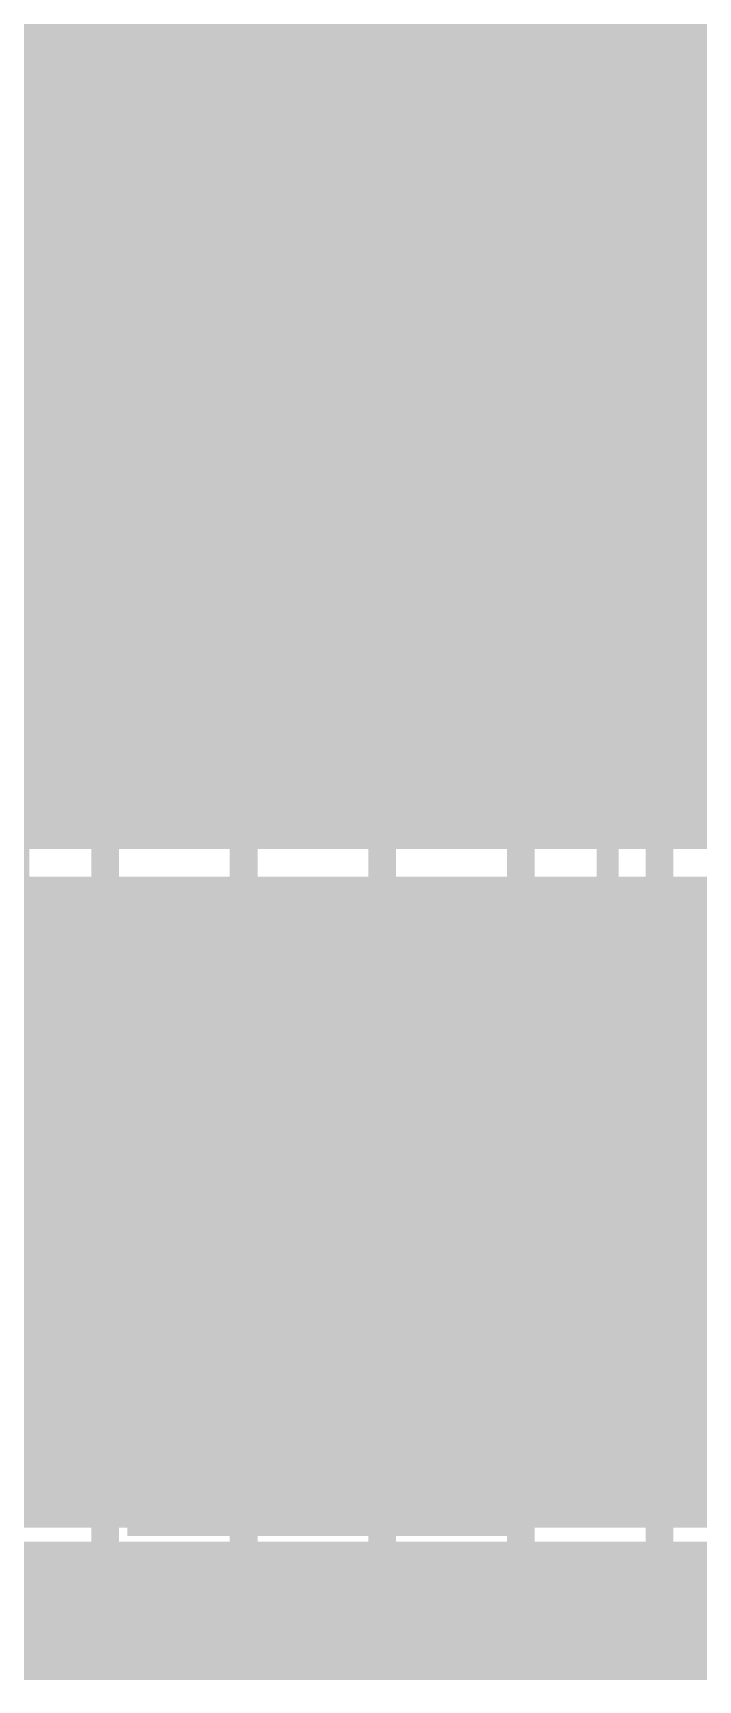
# Model space of a CAD drawing. Extents: x -1 to 101, y -64 to 41.
# Drawn here: x 74.27 to 80.36, y -0.64 to 14.47 of the extents above; entities that cross this region are included whole.
import ezdxf

# ---------------------------------------------------------------- set-up
doc = ezdxf.new("R2010")
doc.units = 0
doc.header["$MEASUREMENT"] = 0
doc.layers.get('0').update_dxf_attribs({"linetype": 'CONTINUOUS'})
for name, color, linetype in [('22-313-0_AST', 7, 'CONTINUOUS'), ('22-313-0_BOT', 7, 'CONTINUOUS'), ('22-313-0_DRD', 2, 'CONTINUOUS'), ('22-313-0_SMB', 4, 'CONTINUOUS'), ('22-313-0_SMT', 3, 'CONTINUOUS'), ('22-313-0_SST', 10, 'CONTINUOUS'), ('22-313-0_TOP', 14, 'CONTINUOUS'), ('THRUHOLE_TAP', 11, 'CONTINUOUS')]:
    doc.layers.add(name, color=color, linetype=linetype)

# ---------------------------------------------------------------- blocks, each defined once
blk = doc.blocks.new('ROUND_20')
at = {"const_width": 1.524}
blk.add_lwpolyline([(-0.762, 0, 1), (0.762, 0, 1)], format="xyb", close=True, dxfattribs=at)
blk = doc.blocks.new('SQUARE_21')
blk.add_solid([(1.524, 1.524), (1.524, -1.524), (-1.524, 1.524), (-1.524, -1.524)])
blk = doc.blocks.new('ROUND_43')
at = {"const_width": 0.35052}
blk.add_lwpolyline([(-0.17526, 0, 1), (0.17526, 0, 1)], format="xyb", close=True, dxfattribs=at)
blk = doc.blocks.new('ROUND_60')
at = {"const_width": 0.10033}
blk.add_lwpolyline([(-0.050164, 0, 1), (0.050164, 0, 1)], format="xyb", close=True, dxfattribs=at)
blk = doc.blocks.new('ROUND_12')
at = {"const_width": 0.69977}
blk.add_lwpolyline([(-0.349884, 0, 1), (0.349884, 0, 1)], format="xyb", close=True, dxfattribs=at)

msp = doc.modelspace()

# ---------------------------------------------------------------- linework, layer by layer
at = {"layer": '22-313-0_AST'}
for points, const_width in [([(0, 39.99992), (0, 0), (99.949, 0), (99.949, 39.99992), (0, 39.99992)], 1.27), ([(76.72832, 12.46632), (76.72832, 13.73632), (76.5175, 13.5255)], 0.254), ([(76.94168, 12.46632), (76.5175, 12.46632)], 0.254), ([(74.13498, 2.1844), (79.53502, 2.1844), (79.53502, 11.7856), (74.13498, 11.7856), (74.13498, 2.1844)], 0.20066), ([(74.93508, 7.88416), (78.73492, 7.88416), (78.73492, 11.58494), (74.93508, 11.58494), (74.93508, 7.88416)], 0.20066), ([(74.93508, 2.38506), (78.73492, 2.38506), (78.73492, 5.18414), (77.83576, 6.08584), (75.73518, 6.08584), (74.93508, 5.28574), (74.93508, 2.38506)], 0.20066), ([(75.13574, 2.1844), (75.13574, 0.78486)], 0.20066), ([(78.53426, 2.1844), (75.13574, 2.1844)], 0.20066), ([(75.30338, 2.1844), (75.30338, 0.78486)], 0.20066), ([(75.48372, 2.1844), (75.48372, 0.78486)], 0.20066), ([(75.66152, 2.1844), (75.66152, 0.78486)], 0.20066), ([(75.84186, 2.1844), (75.84186, 0.78486)], 0.20066), ([(76.0222, 2.1844), (76.0222, 0.78486)], 0.20066), ([(76.20254, 2.1844), (76.20254, 0.78486)], 0.20066), ([(76.38288, 2.1844), (76.38288, 0.78486)], 0.20066), ([(76.56068, 2.1844), (76.56068, 0.78486)], 0.20066), ([(76.74102, 2.1844), (76.74102, 0.78486)], 0.20066), ([(76.92136, 2.1844), (76.92136, 0.78486)], 0.20066), ([(77.1017, 2.1844), (77.1017, 0.78486)], 0.20066), ([(77.28204, 2.1844), (77.28204, 0.78486)], 0.20066), ([(77.45984, 2.1844), (77.45984, 0.78486)], 0.20066), ([(77.64018, 2.1844), (77.64018, 0.78486)], 0.20066), ([(77.82052, 2.1844), (77.82052, 0.78486)], 0.20066), ([(78.00086, 2.1844), (78.00086, 0.78486)], 0.20066), ([(78.1812, 2.1844), (78.1812, 0.78486)], 0.20066), ([(78.359, 2.1844), (78.359, 0.78486)], 0.20066), ([(78.53426, 2.1844), (78.53426, 0.78486)], 0.20066), ([(78.53426, 2.032), (75.13574, 2.032)], 0.20066), ([(78.53426, 1.85166), (75.13574, 1.85166)], 0.20066), ([(78.53426, 1.67132), (75.13574, 1.67132)], 0.20066), ([(78.53426, 1.49352), (75.13574, 1.49352)], 0.20066), ([(78.53426, 1.31318), (75.13574, 1.31318)], 0.20066), ([(78.53426, 1.13284), (75.13574, 1.13284)], 0.20066), ([(78.53426, 0.9525), (75.13574, 0.9525)], 0.20066), ([(78.53426, 0.78486), (75.13574, 0.78486)], 0.20066)]:
    msp.add_lwpolyline(points, dxfattribs=dict(at, const_width=const_width))
at = {"layer": '22-313-0_BOT', "const_width": 0.254}
for points in [[(96.139, 24.511), (91.186, 24.511), (91.186, 15.748), (86.233, 10.795), (86.233, 8.255), (84.582, 6.604), (73.279, 6.604), (73.279, 0.889)], [(90.424, 24.511), (83.947, 24.511), (83.947, 18.161), (79.756, 13.97), (73.279, 13.97), (73.279, 7.366)], [(80.3656, 14.5796), (80.3656, 7.366)], [(89.0016, 14.4526), (80.2386, 14.4526)], [(88.773, 14.224), (80.01, 14.224)], [(80.137, 14.351), (80.137, 7.366)], [(79.9084, 14.1224), (79.9084, 7.366)], [(74.1934, 13.97), (74.1934, 7.366)], [(74.422, 13.97), (74.422, 7.366)], [(74.6506, 13.97), (74.6506, 7.366)], [(74.8792, 13.97), (74.8792, 7.366)], [(75.1078, 13.97), (75.1078, 7.366)], [(75.3364, 13.97), (75.3364, 7.366)], [(75.565, 13.97), (75.565, 7.366)], [(75.7936, 13.97), (75.7936, 7.366)], [(76.0222, 13.97), (76.0222, 7.366)], [(76.2508, 13.97), (76.2508, 7.366)], [(76.4794, 13.97), (76.4794, 7.366)], [(76.708, 13.97), (76.708, 7.366)], [(76.9366, 13.97), (76.9366, 7.366)], [(77.1652, 13.97), (77.1652, 7.366)], [(77.3938, 13.97), (77.3938, 7.366)], [(77.6224, 13.97), (77.6224, 7.366)], [(77.851, 13.97), (77.851, 7.366)], [(78.0796, 13.97), (78.0796, 7.366)], [(78.3082, 13.97), (78.3082, 7.366)], [(78.5368, 13.97), (78.5368, 7.366)], [(78.7654, 13.97), (78.7654, 7.366)], [(78.994, 13.97), (78.994, 7.366)], [(79.2226, 13.97), (79.2226, 7.366)], [(79.4512, 13.97), (79.4512, 7.366)], [(79.6798, 13.97), (79.6798, 7.366)], [(88.5444, 13.9954), (79.7814, 13.9954)], [(88.3158, 13.7668), (73.279, 13.7668)], [(88.0872, 13.5382), (73.279, 13.5382)], [(87.8586, 13.3096), (73.279, 13.3096)], [(87.63, 13.081), (73.279, 13.081)], [(87.4014, 12.8524), (73.279, 12.8524)], [(87.1728, 12.6238), (73.279, 12.6238)], [(86.9442, 12.3952), (73.279, 12.3952)], [(86.7156, 12.1666), (73.279, 12.1666)], [(86.487, 11.938), (73.279, 11.938)], [(86.2584, 11.7094), (73.279, 11.7094)], [(86.0298, 11.4808), (73.279, 11.4808)], [(85.8012, 11.2522), (73.279, 11.2522)], [(85.5726, 11.0236), (73.279, 11.0236)], [(85.471, 10.795), (73.279, 10.795)], [(85.471, 10.5664), (73.279, 10.5664)], [(85.471, 10.3378), (73.279, 10.3378)], [(85.471, 10.1092), (73.279, 10.1092)], [(85.471, 9.8806), (73.279, 9.8806)], [(85.471, 9.652), (73.279, 9.652)], [(85.471, 9.4234), (73.279, 9.4234)], [(85.471, 9.1948), (73.279, 9.1948)], [(85.471, 8.9662), (73.279, 8.9662)], [(85.471, 8.7376), (73.279, 8.7376)], [(85.471, 8.509), (73.279, 8.509)], [(85.2424, 8.2804), (73.279, 8.2804)], [(85.0138, 8.0518), (73.279, 8.0518)], [(84.7852, 7.8232), (73.279, 7.8232)], [(84.5566, 7.5946), (73.279, 7.5946)], [(84.328, 7.366), (73.406, 7.366)], [(74.1934, 6.604), (74.1934, 0.889)], [(74.422, 6.604), (74.422, 0.889)], [(74.6506, 6.604), (74.6506, 0.889)], [(74.8792, 6.604), (74.8792, 0.889)], [(75.1078, 6.604), (75.1078, 0.889)], [(75.3364, 6.604), (75.3364, 0.889)], [(75.565, 6.604), (75.565, 0.889)], [(75.7936, 6.604), (75.7936, 0.889)], [(76.0222, 6.604), (76.0222, 0.889)], [(76.2508, 6.604), (76.2508, 0.889)], [(76.4794, 6.604), (76.4794, 0.889)], [(76.708, 6.604), (76.708, 0.889)], [(76.9366, 6.604), (76.9366, 0.889)], [(77.1652, 6.604), (77.1652, 0.889)], [(77.3938, 6.604), (77.3938, 0.889)], [(77.6224, 6.604), (77.6224, 0.889)], [(77.851, 6.604), (77.851, 0.889)], [(78.0796, 6.604), (78.0796, 0.889)], [(78.3082, 6.604), (78.3082, 0.889)], [(78.5368, 6.604), (78.5368, 0.889)], [(78.7654, 6.604), (78.7654, 0.889)], [(78.994, 6.604), (78.994, 0.889)], [(79.2226, 6.604), (79.2226, 0.889)], [(79.4512, 6.604), (79.4512, 0.889)], [(79.6798, 6.604), (79.6798, 0.889)], [(79.9084, 6.604), (79.9084, 0.889)], [(80.137, 6.604), (80.137, 0.889)], [(80.3656, 6.604), (80.3656, 0.889)], [(90.424, 6.3754), (73.279, 6.3754)], [(90.424, 6.1468), (73.279, 6.1468)], [(90.424, 5.9182), (73.279, 5.9182)], [(90.424, 5.6896), (73.279, 5.6896)], [(90.424, 5.461), (73.279, 5.461)], [(90.424, 5.2324), (73.279, 5.2324)], [(90.424, 5.0038), (73.279, 5.0038)], [(90.424, 4.7752), (73.279, 4.7752)], [(90.424, 4.5466), (73.279, 4.5466)], [(90.424, 4.318), (73.279, 4.318)], [(90.424, 4.0894), (73.279, 4.0894)], [(90.424, 3.8608), (73.279, 3.8608)], [(90.424, 3.6322), (73.279, 3.6322)], [(90.424, 3.4036), (73.279, 3.4036)], [(90.424, 3.175), (73.279, 3.175)], [(90.424, 2.9464), (73.279, 2.9464)], [(90.424, 2.7178), (73.279, 2.7178)], [(90.424, 2.4892), (73.279, 2.4892)], [(90.424, 2.2606), (73.279, 2.2606)], [(90.424, 2.032), (73.279, 2.032)], [(90.424, 1.8034), (73.279, 1.8034)], [(90.424, 1.5748), (73.279, 1.5748)], [(90.424, 1.3462), (73.279, 1.3462)], [(90.424, 1.1176), (73.279, 1.1176)], [(90.424, 0.889), (73.279, 0.889)]]:
    msp.add_lwpolyline(points, dxfattribs=at)
at = {"layer": '22-313-0_DRD'}
for points, const_width in [([(0, 39.99992), (0, 0), (99.949, 0), (99.949, 39.99992), (0, 39.99992)], 1.27), ([(76.2, 13.335), (73.66, 13.335)], 0.254), ([(74.93, 13.335), (74.93, 10.795)], 0.254), ([(74.93, 13.335), (74.93, 10.795)], 0.254), ([(77.47, 13.335), (74.93, 13.335)], 0.254), ([(76.2, 10.795), (76.2, 13.335)], 0.254), ([(76.2, 13.335), (76.2, 10.795)], 0.254), ([(76.2, 13.335), (76.2, 10.795)], 0.254), ([(78.74, 13.335), (76.2, 13.335)], 0.254), ([(77.47, 10.795), (77.47, 13.335)], 0.254), ([(77.47, 13.335), (77.47, 10.795)], 0.254), ([(77.47, 13.335), (77.47, 10.795)], 0.254), ([(80.01, 13.335), (77.47, 13.335)], 0.254), ([(78.74, 10.795), (78.74, 13.335)], 0.254), ([(78.74, 13.335), (78.74, 10.795)], 0.254), ([(78.74, 13.335), (78.74, 10.795)], 0.254), ([(81.28, 13.335), (78.74, 13.335)], 0.254), ([(80.01, 10.795), (80.01, 13.335)], 0.254), ([(80.01, 13.335), (80.01, 10.795)], 0.254), ([(80.01, 13.335), (80.01, 10.795)], 0.254), ([(82.55, 13.335), (80.01, 13.335)], 0.254), ([(74.93, 12.7), (72.39, 12.7)], 0.254), ([(74.93, 10.16), (74.93, 12.7)], 0.254), ([(76.2, 12.065), (73.66, 12.065)], 0.254), ([(77.47, 12.065), (74.93, 12.065)], 0.254), ([(78.74, 12.065), (76.2, 12.065)], 0.254), ([(80.01, 12.065), (77.47, 12.065)], 0.254), ([(78.74, 12.065), (78.74, 9.525)], 0.254), ([(81.28, 12.065), (78.74, 12.065)], 0.254), ([(81.28, 12.065), (78.74, 12.065)], 0.254), ([(80.01, 12.065), (80.01, 9.525)], 0.254), ([(82.55, 12.065), (80.01, 12.065)], 0.254), ([(74.93, 11.43), (72.39, 11.43)], 0.254), ([(74.93, 11.43), (72.39, 11.43)], 0.254), ([(74.93, 8.89), (74.93, 11.43)], 0.254), ([(73.66, 10.795), (76.2, 10.795)], 0.254), ([(74.93, 10.795), (77.47, 10.795)], 0.254), ([(76.2, 10.795), (78.74, 10.795)], 0.254), ([(77.47, 10.795), (80.01, 10.795)], 0.254), ([(81.28, 10.795), (78.74, 10.795)], 0.254), ([(78.74, 10.795), (78.74, 8.255)], 0.254), ([(81.28, 10.795), (78.74, 10.795)], 0.254), ([(78.74, 10.795), (81.28, 10.795)], 0.254), ([(80.01, 10.795), (80.01, 8.255)], 0.254), ([(80.01, 10.795), (82.55, 10.795)], 0.254), ([(72.39, 10.16), (74.93, 10.16)], 0.254), ([(74.93, 10.16), (72.39, 10.16)], 0.254), ([(74.93, 10.16), (72.39, 10.16)], 0.254), ([(74.93, 7.62), (74.93, 10.16)], 0.254), ([(76.2, 9.48182), (76.835, 10.11682)], 0.254), ([(76.835, 10.11682), (77.47, 9.48182)], 0.254), ([(76.2, 9.98982), (76.2, 9.48182)], 0.254), ([(76.835, 9.35482), (76.2, 9.98982)], 0.254), ([(77.47, 9.98982), (76.835, 9.35482)], 0.254), ([(77.47, 9.48182), (77.47, 9.98982)], 0.254), ([(78.74, 9.525), (81.28, 9.525)], 0.254), ([(81.28, 9.525), (78.74, 9.525)], 0.254), ([(72.39, 8.89), (74.93, 8.89)], 0.254), ([(74.93, 8.89), (72.39, 8.89)], 0.254), ([(74.93, 8.89), (72.39, 8.89)], 0.254), ([(76.2, 8.89), (73.66, 8.89)], 0.254), ([(74.93, 8.89), (74.93, 6.35)], 0.254), ([(77.47, 8.89), (74.93, 8.89)], 0.254), ([(74.93, 8.89), (74.93, 6.35)], 0.254), ([(74.93, 6.35), (74.93, 8.89)], 0.254), ([(76.2, 8.89), (76.2, 6.35)], 0.254), ([(78.74, 8.89), (76.2, 8.89)], 0.254), ([(76.2, 8.89), (76.2, 6.35)], 0.254), ([(76.2, 6.35), (76.2, 8.89)], 0.254), ([(77.47, 8.89), (77.47, 6.35)], 0.254), ([(80.01, 8.89), (77.47, 8.89)], 0.254), ([(77.47, 8.89), (77.47, 6.35)], 0.254), ([(77.47, 6.35), (77.47, 8.89)], 0.254), ([(78.74, 8.89), (78.74, 6.35)], 0.254), ([(81.28, 8.89), (78.74, 8.89)], 0.254), ([(78.74, 8.89), (78.74, 6.35)], 0.254), ([(78.74, 6.35), (78.74, 8.89)], 0.254), ([(80.01, 8.89), (80.01, 6.35)], 0.254), ([(82.55, 8.89), (80.01, 8.89)], 0.254), ([(80.01, 8.89), (80.01, 6.35)], 0.254), ([(80.01, 6.35), (80.01, 8.89)], 0.254), ([(78.74, 8.255), (81.28, 8.255)], 0.254), ([(74.93, 7.62), (72.39, 7.62)], 0.254), ([(74.93, 7.62), (72.39, 7.62)], 0.254), ([(72.39, 7.62), (74.93, 7.62)], 0.254), ([(76.2, 7.62), (73.66, 7.62)], 0.254), ([(76.2, 7.62), (73.66, 7.62)], 0.254), ([(74.93, 7.62), (74.93, 5.08)], 0.254), ([(77.47, 7.62), (74.93, 7.62)], 0.254), ([(74.93, 7.62), (74.93, 5.08)], 0.254), ([(74.93, 5.08), (74.93, 7.62)], 0.254), ([(77.47, 7.62), (74.93, 7.62)], 0.254), ([(76.2, 7.62), (76.2, 5.08)], 0.254), ([(78.74, 7.62), (76.2, 7.62)], 0.254), ([(76.2, 7.62), (76.2, 5.08)], 0.254), ([(76.2, 5.08), (76.2, 7.62)], 0.254), ([(78.74, 7.62), (76.2, 7.62)], 0.254), ([(77.47, 7.62), (77.47, 5.08)], 0.254), ([(80.01, 7.62), (77.47, 7.62)], 0.254), ([(77.47, 7.62), (77.47, 5.08)], 0.254), ([(77.47, 5.08), (77.47, 7.62)], 0.254), ([(80.01, 7.62), (77.47, 7.62)], 0.254), ([(78.74, 7.62), (78.74, 5.08)], 0.254), ([(81.28, 7.62), (78.74, 7.62)], 0.254), ([(78.74, 7.62), (78.74, 5.08)], 0.254), ([(78.74, 5.08), (78.74, 7.62)], 0.254), ([(81.28, 7.62), (78.74, 7.62)], 0.254), ([(80.01, 7.62), (80.01, 5.08)], 0.254), ([(82.55, 7.62), (80.01, 7.62)], 0.254), ([(80.01, 7.62), (80.01, 5.08)], 0.254), ([(80.01, 5.08), (80.01, 7.62)], 0.254), ([(82.55, 7.62), (80.01, 7.62)], 0.254), ([(74.93, 6.35), (72.39, 6.35)], 0.254), ([(74.93, 6.35), (72.39, 6.35)], 0.254), ([(72.39, 6.35), (74.93, 6.35)], 0.254), ([(76.2, 6.35), (73.66, 6.35)], 0.254), ([(73.66, 6.35), (76.2, 6.35)], 0.254), ([(77.47, 6.35), (74.93, 6.35)], 0.254), ([(74.93, 3.81), (74.93, 6.35)], 0.254), ([(74.93, 6.35), (77.47, 6.35)], 0.254), ([(78.74, 6.35), (76.2, 6.35)], 0.254), ([(76.2, 6.35), (78.74, 6.35)], 0.254), ([(80.01, 6.35), (77.47, 6.35)], 0.254), ([(77.47, 6.35), (80.01, 6.35)], 0.254), ([(78.74, 6.35), (78.74, 3.81)], 0.254), ([(81.28, 6.35), (78.74, 6.35)], 0.254), ([(81.28, 6.35), (78.74, 6.35)], 0.254), ([(78.74, 6.35), (81.28, 6.35)], 0.254), ([(80.01, 6.35), (80.01, 3.81)], 0.254), ([(82.55, 6.35), (80.01, 6.35)], 0.254), ([(80.01, 6.35), (82.55, 6.35)], 0.254), ([(72.39, 5.08), (74.93, 5.08)], 0.254), ([(74.93, 5.08), (72.39, 5.08)], 0.254), ([(74.93, 5.08), (72.39, 5.08)], 0.254), ([(73.66, 5.08), (76.2, 5.08)], 0.254), ([(74.93, 5.08), (77.47, 5.08)], 0.254), ([(74.93, 2.54), (74.93, 5.08)], 0.254), ([(76.2, 5.08), (78.74, 5.08)], 0.254), ([(77.47, 5.08), (80.01, 5.08)], 0.254), ([(78.74, 5.08), (78.74, 2.54)], 0.254), ([(81.28, 5.08), (78.74, 5.08)], 0.254), ([(81.28, 5.08), (78.74, 5.08)], 0.254), ([(78.74, 5.08), (81.28, 5.08)], 0.254), ([(80.01, 5.08), (80.01, 2.54)], 0.254), ([(80.01, 5.08), (82.55, 5.08)], 0.254), ([(76.2, 3.98018), (76.835, 4.61518)], 0.254), ([(76.835, 4.61518), (77.47, 3.98018)], 0.254), ([(76.2, 4.48818), (76.2, 3.98018)], 0.254), ([(76.835, 3.85318), (76.2, 4.48818)], 0.254), ([(77.47, 4.48818), (76.835, 3.85318)], 0.254), ([(77.47, 3.98018), (77.47, 4.48818)], 0.254), ([(72.39, 3.81), (74.93, 3.81)], 0.254), ([(74.93, 3.81), (72.39, 3.81)], 0.254), ([(74.93, 3.81), (72.39, 3.81)], 0.254), ([(74.93, 1.27), (74.93, 3.81)], 0.254), ([(78.74, 3.81), (78.74, 1.27)], 0.254), ([(81.28, 3.81), (78.74, 3.81)], 0.254), ([(81.28, 3.81), (78.74, 3.81)], 0.254), ([(78.74, 3.81), (81.28, 3.81)], 0.254), ([(80.01, 3.81), (80.01, 1.27)], 0.254), ([(72.39, 2.54), (74.93, 2.54)], 0.254), ([(74.93, 2.54), (72.39, 2.54)], 0.254), ([(74.93, 2.54), (72.39, 2.54)], 0.254), ([(76.2, 2.54), (73.66, 2.54)], 0.254), ([(74.93, 0), (74.93, 2.54)], 0.254), ([(74.93, 2.54), (74.93, 0)], 0.254), ([(74.93, 2.54), (74.93, 0)], 0.254), ([(77.47, 2.54), (74.93, 2.54)], 0.254), ([(76.2, 0), (76.2, 2.54)], 0.254), ([(76.2, 2.54), (76.2, 0)], 0.254), ([(76.2, 2.54), (76.2, 0)], 0.254), ([(78.74, 2.54), (76.2, 2.54)], 0.254), ([(77.47, 0), (77.47, 2.54)], 0.254), ([(77.47, 2.54), (77.47, 0)], 0.254), ([(77.47, 2.54), (77.47, 0)], 0.254), ([(80.01, 2.54), (77.47, 2.54)], 0.254), ([(81.28, 2.54), (78.74, 2.54)], 0.254), ([(78.74, 2.54), (81.28, 2.54)], 0.254), ([(78.74, 0), (78.74, 2.54)], 0.254), ([(78.74, 2.54), (78.74, 0)], 0.254), ([(78.74, 2.54), (78.74, 0)], 0.254), ([(81.28, 2.54), (78.74, 2.54)], 0.254), ([(80.01, 0), (80.01, 2.54)], 0.254), ([(80.01, 2.54), (80.01, 0)], 0.254), ([(80.01, 2.54), (80.01, 0)], 0.254), ([(82.55, 2.54), (80.01, 2.54)], 0.254), ([(72.39, 1.27), (74.93, 1.27)], 0.254), ([(74.93, 1.27), (72.39, 1.27)], 0.254), ([(76.2, 1.27), (73.66, 1.27)], 0.254), ([(77.47, 1.27), (74.93, 1.27)], 0.254), ([(78.74, 1.27), (76.2, 1.27)], 0.254), ([(80.01, 1.27), (77.47, 1.27)], 0.254), ([(78.74, 1.27), (81.28, 1.27)], 0.254), ([(81.28, 1.27), (78.74, 1.27)], 0.254), ([(82.55, 1.27), (80.01, 1.27)], 0.254), ([(72.39, 0), (74.93, 0)], 0.254), ([(73.66, 0), (76.2, 0)], 0.254), ([(74.93, 0), (77.47, 0)], 0.254), ([(76.2, 0), (78.74, 0)], 0.254), ([(77.47, 0), (80.01, 0)], 0.254), ([(78.74, 0), (81.28, 0)], 0.254), ([(80.01, 0), (82.55, 0)], 0.254)]:
    msp.add_lwpolyline(points, dxfattribs=dict(at, const_width=const_width))
at = {"layer": '22-313-0_SMB', "const_width": 0.254}
for points in [[(89.916, 24.13), (84.582, 24.13), (84.582, 17.907), (79.883, 13.208), (74.041, 13.208), (74.041, 8.001)], [(91.567, 24.003), (91.567, 15.367), (86.614, 10.414), (86.614, 7.62), (85.217, 6.223), (73.914, 6.223), (73.914, 1.143)], [(80.3148, 13.6398), (80.3148, 8.001)], [(87.249, 13.589), (80.264, 13.589)], [(87.0204, 13.3604), (80.0354, 13.3604)], [(80.0862, 13.4112), (80.0862, 8.001)], [(74.1426, 13.208), (74.1426, 8.001)], [(74.3712, 13.208), (74.3712, 8.001)], [(74.5998, 13.208), (74.5998, 8.001)], [(74.8284, 13.208), (74.8284, 8.001)], [(75.057, 13.208), (75.057, 8.001)], [(75.2856, 13.208), (75.2856, 8.001)], [(75.5142, 13.208), (75.5142, 8.001)], [(75.7428, 13.208), (75.7428, 8.001)], [(75.9714, 13.208), (75.9714, 8.001)], [(76.2, 13.208), (76.2, 8.001)], [(76.4286, 13.208), (76.4286, 8.001)], [(76.6572, 13.208), (76.6572, 8.001)], [(76.8858, 13.208), (76.8858, 8.001)], [(77.1144, 13.208), (77.1144, 8.001)], [(77.343, 13.208), (77.343, 8.001)], [(77.5716, 13.208), (77.5716, 8.001)], [(77.8002, 13.208), (77.8002, 8.001)], [(78.0288, 13.208), (78.0288, 8.001)], [(78.2574, 13.208), (78.2574, 8.001)], [(78.486, 13.208), (78.486, 8.001)], [(78.7146, 13.208), (78.7146, 8.001)], [(78.9432, 13.208), (78.9432, 8.001)], [(79.1718, 13.208), (79.1718, 8.001)], [(79.4004, 13.208), (79.4004, 8.001)], [(79.629, 13.208), (79.629, 8.001)], [(79.8576, 13.208), (79.8576, 8.001)], [(86.7918, 13.1318), (74.041, 13.1318)], [(86.5632, 12.9032), (74.041, 12.9032)], [(86.3346, 12.6746), (74.041, 12.6746)], [(86.106, 12.446), (74.041, 12.446)], [(85.8774, 12.2174), (74.041, 12.2174)], [(85.6488, 11.9888), (74.041, 11.9888)], [(85.4202, 11.7602), (74.041, 11.7602)], [(85.1916, 11.5316), (74.041, 11.5316)], [(84.963, 11.303), (74.041, 11.303)], [(84.963, 11.0744), (74.041, 11.0744)], [(84.963, 10.8458), (74.041, 10.8458)], [(84.963, 10.6172), (74.041, 10.6172)], [(84.963, 10.3886), (74.041, 10.3886)], [(84.963, 10.16), (74.041, 10.16)], [(84.963, 9.9314), (74.041, 9.9314)], [(84.963, 9.7028), (74.041, 9.7028)], [(84.963, 9.4742), (74.041, 9.4742)], [(84.963, 9.2456), (74.041, 9.2456)], [(84.963, 9.017), (74.041, 9.017)], [(84.963, 8.7884), (74.041, 8.7884)], [(84.7598, 8.5598), (74.041, 8.5598)], [(84.5312, 8.3312), (74.041, 8.3312)], [(84.3026, 8.1026), (74.041, 8.1026)], [(84.201, 8.001), (74.041, 8.001)], [(74.2442, 6.223), (74.2442, 1.143)], [(74.4728, 6.223), (74.4728, 1.143)], [(74.7014, 6.223), (74.7014, 1.143)], [(74.93, 6.223), (74.93, 1.143)], [(75.1586, 6.223), (75.1586, 1.143)], [(75.3872, 6.223), (75.3872, 1.143)], [(75.6158, 6.223), (75.6158, 1.143)], [(75.8444, 6.223), (75.8444, 1.143)], [(76.073, 6.223), (76.073, 1.143)], [(76.3016, 6.223), (76.3016, 1.143)], [(76.5302, 6.223), (76.5302, 1.143)], [(76.7588, 6.223), (76.7588, 1.143)], [(76.9874, 6.223), (76.9874, 1.143)], [(77.216, 6.223), (77.216, 1.143)], [(77.4446, 6.223), (77.4446, 1.143)], [(77.6732, 6.223), (77.6732, 1.143)], [(77.9018, 6.223), (77.9018, 1.143)], [(78.1304, 6.223), (78.1304, 1.143)], [(78.359, 6.223), (78.359, 1.143)], [(78.5876, 6.223), (78.5876, 1.143)], [(78.8162, 6.223), (78.8162, 1.143)], [(79.0448, 6.223), (79.0448, 1.143)], [(79.2734, 6.223), (79.2734, 1.143)], [(79.502, 6.223), (79.502, 1.143)], [(79.7306, 6.223), (79.7306, 1.143)], [(79.9592, 6.223), (79.9592, 1.143)], [(80.1878, 6.223), (80.1878, 1.143)], [(80.4164, 6.223), (80.4164, 1.143)], [(89.916, 6.0452), (73.914, 6.0452)], [(89.916, 5.8166), (73.914, 5.8166)], [(89.916, 5.588), (73.914, 5.588)], [(89.916, 5.3594), (73.914, 5.3594)], [(89.916, 5.1308), (73.914, 5.1308)], [(89.916, 4.9022), (73.914, 4.9022)], [(89.916, 4.6736), (73.914, 4.6736)], [(89.916, 4.445), (73.914, 4.445)], [(89.916, 4.2164), (73.914, 4.2164)], [(89.916, 3.9878), (73.914, 3.9878)], [(89.916, 3.7592), (73.914, 3.7592)], [(89.916, 3.5306), (73.914, 3.5306)], [(89.916, 3.302), (73.914, 3.302)], [(89.916, 3.0734), (73.914, 3.0734)], [(89.916, 2.8448), (73.914, 2.8448)], [(89.916, 2.6162), (73.914, 2.6162)], [(89.916, 2.3876), (73.914, 2.3876)], [(89.916, 2.159), (73.914, 2.159)], [(89.916, 1.9304), (73.914, 1.9304)], [(89.916, 1.7018), (73.914, 1.7018)], [(89.916, 1.4732), (73.914, 1.4732)], [(89.916, 1.2446), (73.914, 1.2446)], [(89.916, 1.143), (73.914, 1.143)]]:
    msp.add_lwpolyline(points, dxfattribs=at)
at = {"layer": '22-313-0_SST'}
for points, const_width in [([(78.07706, 14.29766), (78.07706, 14.65326), (77.90942, 14.7701), (77.73924, 14.7701), (77.56906, 14.65326), (77.56906, 14.29766), (78.58506, 14.29766)], 0.1524), ([(77.51318, 12.319), (76.49718, 12.319), (76.66482, 12.19962)], 0.1524), ([(77.51318, 12.43838), (77.51318, 12.19962)], 0.1524), ([(74.13498, 2.1844), (79.53502, 2.1844), (79.53502, 11.7856), (74.13498, 11.7856), (74.13498, 2.1844)], 0.20066), ([(74.93508, 7.88416), (78.73492, 7.88416), (78.73492, 11.58494), (74.93508, 11.58494), (74.93508, 7.88416)], 0.20066), ([(74.93508, 2.38506), (78.73492, 2.38506), (78.73492, 5.18414), (77.83576, 6.08584), (75.73518, 6.08584), (74.93508, 5.28574), (74.93508, 2.38506)], 0.20066), ([(78.53426, 2.1844), (75.13574, 2.1844)], 0.20066), ([(78.53426, 2.1844), (78.53426, 0.78486), (75.13574, 0.78486)], 0.20066), ([(75.13574, 2.1844), (75.13574, 0.78486)], 0.20066), ([(75.30338, 2.1844), (75.30338, 0.78486)], 0.20066), ([(75.48372, 2.1844), (75.48372, 0.78486)], 0.20066), ([(75.66152, 2.1844), (75.66152, 0.78486)], 0.20066), ([(75.84186, 2.1844), (75.84186, 0.78486)], 0.20066), ([(76.0222, 2.1844), (76.0222, 0.78486)], 0.20066), ([(76.20254, 2.1844), (76.20254, 0.78486)], 0.20066), ([(76.38288, 2.1844), (76.38288, 0.78486)], 0.20066), ([(76.56068, 2.1844), (76.56068, 0.78486)], 0.20066), ([(76.74102, 2.1844), (76.74102, 0.78486)], 0.20066), ([(76.92136, 2.1844), (76.92136, 0.78486)], 0.20066), ([(77.1017, 2.1844), (77.1017, 0.78486)], 0.20066), ([(77.28204, 2.1844), (77.28204, 0.78486)], 0.20066), ([(77.45984, 2.1844), (77.45984, 0.78486)], 0.20066), ([(77.64018, 2.1844), (77.64018, 0.78486)], 0.20066), ([(77.82052, 2.1844), (77.82052, 0.78486)], 0.20066), ([(78.00086, 2.1844), (78.00086, 0.78486)], 0.20066), ([(78.1812, 2.1844), (78.1812, 0.78486)], 0.20066), ([(78.359, 2.1844), (78.359, 0.78486)], 0.20066), ([(78.53426, 2.032), (75.13574, 2.032)], 0.20066), ([(78.53426, 1.85166), (75.13574, 1.85166)], 0.20066), ([(78.53426, 1.67132), (75.13574, 1.67132)], 0.20066), ([(78.53426, 1.49352), (75.13574, 1.49352)], 0.20066), ([(78.53426, 1.31318), (75.13574, 1.31318)], 0.20066), ([(78.53426, 1.13284), (75.13574, 1.13284)], 0.20066), ([(78.53426, 0.9525), (75.13574, 0.9525)], 0.20066)]:
    msp.add_lwpolyline(points, dxfattribs=dict(at, const_width=const_width))
at = {"layer": '22-313-0_TOP'}
for points, const_width in [([(83.185, 26.7462), (83.185, 18.415), (78.74, 13.97), (67.437, 13.97)], 2.54), ([(96.901, 24.511), (91.186, 24.511), (91.186, 15.748), (86.233, 10.795), (86.233, 8.255), (84.455, 6.477), (73.279, 6.477), (73.279, 0.889)], 0.254), ([(64.10452, 10.63752), (67.437, 13.97), (67.564, 14.097), (74.93, 14.097), (74.93, 18.288), (74.295, 18.923), (74.295, 18.9738)], 0.762), ([(84.30514, 17.27708), (79.87792, 12.84986)], 0.254), ([(80.391, 13.36294), (80.391, 7.112)], 0.254), ([(87.8332, 13.2842), (80.31226, 13.2842)], 0.254), ([(87.6046, 13.0556), (80.08366, 13.0556)], 0.254), ([(80.1624, 13.13434), (80.1624, 7.112)], 0.254), ([(79.9338, 12.90574), (79.9338, 7.112)], 0.254), ([(87.376, 12.827), (79.85506, 12.827)], 0.254), ([(87.1474, 12.5984), (79.55788, 12.5984)], 0.254), ([(79.7052, 12.69746), (79.7052, 7.112)], 0.254), ([(79.248, 12.45616), (79.248, 7.112)], 0.254), ([(79.4766, 12.55268), (79.4766, 7.112)], 0.254), ([(78.74, 12.37234), (73.533, 12.37234)], 0.254), ([(86.9188, 12.3698), (73.533, 12.3698)], 0.254), ([(74.2188, 12.37234), (74.2188, 7.112)], 0.254), ([(74.4474, 12.37234), (74.4474, 7.112)], 0.254), ([(74.676, 12.37234), (74.676, 7.112)], 0.254), ([(74.9046, 12.37234), (74.9046, 7.112)], 0.254), ([(75.1332, 12.37234), (75.1332, 7.112)], 0.254), ([(75.3618, 12.37234), (75.3618, 7.112)], 0.254), ([(75.5904, 12.37234), (75.5904, 7.112)], 0.254), ([(75.819, 12.37234), (75.819, 7.112)], 0.254), ([(76.0476, 12.37234), (76.0476, 7.112)], 0.254), ([(76.2762, 12.37234), (76.2762, 7.112)], 0.254), ([(76.5048, 12.37234), (76.5048, 7.112)], 0.254), ([(76.7334, 12.37234), (76.7334, 7.112)], 0.254), ([(76.962, 12.37234), (76.962, 7.112)], 0.254), ([(77.1906, 12.37234), (77.1906, 7.112)], 0.254), ([(77.4192, 12.37234), (77.4192, 7.112)], 0.254), ([(77.6478, 12.37234), (77.6478, 7.112)], 0.254), ([(77.8764, 12.37234), (77.8764, 7.112)], 0.254), ([(78.105, 12.37234), (78.105, 7.112)], 0.254), ([(78.3336, 12.37234), (78.3336, 7.112)], 0.254), ([(78.5622, 12.37234), (78.5622, 7.112)], 0.254), ([(78.7908, 12.37234), (78.7908, 7.112)], 0.254), ([(79.0194, 12.39774), (79.0194, 7.112)], 0.254), ([(86.6902, 12.1412), (73.533, 12.1412)], 0.254), ([(86.4616, 11.9126), (73.533, 11.9126)], 0.254), ([(86.233, 11.684), (73.533, 11.684)], 0.254), ([(86.0044, 11.4554), (73.533, 11.4554)], 0.254), ([(85.7758, 11.2268), (73.533, 11.2268)], 0.254), ([(85.5472, 10.9982), (73.533, 10.9982)], 0.254), ([(85.471, 10.7696), (73.533, 10.7696)], 0.254), ([(85.471, 10.541), (73.533, 10.541)], 0.254), ([(85.471, 10.3124), (73.533, 10.3124)], 0.254), ([(85.471, 10.0838), (73.533, 10.0838)], 0.254), ([(85.471, 9.8552), (73.533, 9.8552)], 0.254), ([(85.471, 9.6266), (73.533, 9.6266)], 0.254), ([(85.471, 9.398), (73.533, 9.398)], 0.254), ([(85.471, 9.1694), (73.533, 9.1694)], 0.254), ([(85.471, 8.9408), (73.533, 8.9408)], 0.254), ([(85.471, 8.7122), (73.533, 8.7122)], 0.254), ([(85.4456, 8.4836), (73.533, 8.4836)], 0.254), ([(85.217, 8.255), (73.533, 8.255)], 0.254), ([(84.9884, 8.0264), (73.533, 8.0264)], 0.254), ([(84.7598, 7.7978), (73.533, 7.7978)], 0.254), ([(84.5312, 7.5692), (73.533, 7.5692)], 0.254), ([(84.3026, 7.3406), (73.533, 7.3406)], 0.254), ([(76.327, 7.112), (73.533, 7.112)], 0.254), ([(84.074, 7.112), (76.327, 7.112)], 0.254), ([(90.424, 6.3754), (73.279, 6.3754)], 0.254), ([(74.1934, 6.477), (74.1934, 0.889)], 0.254), ([(74.422, 6.477), (74.422, 0.889)], 0.254), ([(74.6506, 6.477), (74.6506, 0.889)], 0.254), ([(74.8792, 6.477), (74.8792, 0.889)], 0.254), ([(75.1078, 6.477), (75.1078, 0.889)], 0.254), ([(75.3364, 6.477), (75.3364, 0.889)], 0.254), ([(75.565, 6.477), (75.565, 0.889)], 0.254), ([(75.7936, 6.477), (75.7936, 0.889)], 0.254), ([(76.0222, 6.477), (76.0222, 0.889)], 0.254), ([(76.2508, 6.477), (76.2508, 0.889)], 0.254), ([(76.4794, 6.477), (76.4794, 0.889)], 0.254), ([(76.708, 6.477), (76.708, 0.889)], 0.254), ([(76.9366, 6.477), (76.9366, 0.889)], 0.254), ([(77.1652, 6.477), (77.1652, 0.889)], 0.254), ([(77.3938, 6.477), (77.3938, 0.889)], 0.254), ([(77.6224, 6.477), (77.6224, 0.889)], 0.254), ([(77.851, 6.477), (77.851, 0.889)], 0.254), ([(78.0796, 6.477), (78.0796, 0.889)], 0.254), ([(78.3082, 6.477), (78.3082, 0.889)], 0.254), ([(78.5368, 6.477), (78.5368, 0.889)], 0.254), ([(78.7654, 6.477), (78.7654, 0.889)], 0.254), ([(78.994, 6.477), (78.994, 0.889)], 0.254), ([(79.2226, 6.477), (79.2226, 0.889)], 0.254), ([(79.4512, 6.477), (79.4512, 0.889)], 0.254), ([(79.6798, 6.477), (79.6798, 0.889)], 0.254), ([(79.9084, 6.477), (79.9084, 0.889)], 0.254), ([(80.137, 6.477), (80.137, 0.889)], 0.254), ([(80.3656, 6.477), (80.3656, 0.889)], 0.254), ([(90.424, 6.1468), (73.279, 6.1468)], 0.254), ([(90.424, 5.9182), (73.279, 5.9182)], 0.254), ([(90.424, 5.6896), (73.279, 5.6896)], 0.254), ([(90.424, 5.461), (73.279, 5.461)], 0.254), ([(90.424, 5.2324), (73.279, 5.2324)], 0.254), ([(90.424, 5.0038), (73.279, 5.0038)], 0.254), ([(90.424, 4.7752), (73.279, 4.7752)], 0.254), ([(90.424, 4.5466), (73.279, 4.5466)], 0.254), ([(90.424, 4.318), (73.279, 4.318)], 0.254), ([(90.424, 4.0894), (73.279, 4.0894)], 0.254), ([(90.424, 3.8608), (73.279, 3.8608)], 0.254), ([(90.424, 3.6322), (73.279, 3.6322)], 0.254), ([(90.424, 3.4036), (73.279, 3.4036)], 0.254), ([(90.424, 3.175), (73.279, 3.175)], 0.254), ([(90.424, 2.9464), (73.279, 2.9464)], 0.254), ([(90.424, 2.7178), (73.279, 2.7178)], 0.254), ([(90.424, 2.4892), (73.279, 2.4892)], 0.254), ([(90.424, 2.2606), (73.279, 2.2606)], 0.254), ([(90.424, 2.032), (73.279, 2.032)], 0.254), ([(90.424, 1.8034), (73.279, 1.8034)], 0.254), ([(90.424, 1.5748), (73.279, 1.5748)], 0.254), ([(90.424, 1.3462), (73.279, 1.3462)], 0.254), ([(90.424, 1.1176), (73.279, 1.1176)], 0.254), ([(90.424, 0.889), (73.279, 0.889)], 0.254)]:
    msp.add_lwpolyline(points, dxfattribs=dict(at, const_width=const_width))
at = {"layer": '22-313-0_TOP', "const_width": 0.254}
msp.add_lwpolyline([(78.74, 12.37234, 0.1986198), (79.86844, 12.83901)], format="xyb", dxfattribs=at)
msp.add_lwpolyline([(78.74, 12.37234, 0.1986198), (79.86844, 12.83901)], format="xyb", dxfattribs=at)

# ---------------------------------------------------------------- block references
at = {"layer": '22-313-0_BOT'}
for name, p in [('ROUND_43', (74.93, 12.065)), ('ROUND_43', (76.2, 12.065)), ('ROUND_43', (77.47, 12.065)), ('ROUND_43', (78.74, 12.065)), ('ROUND_43', (80.01, 12.065)), ('SQUARE_21', (76.835, 9.73582)), ('ROUND_43', (80.01, 10.795)), ('ROUND_43', (80.01, 9.525)), ('ROUND_43', (74.93, 7.62)), ('ROUND_43', (76.2, 7.62)), ('ROUND_43', (77.47, 7.62)), ('ROUND_43', (78.74, 7.62)), ('ROUND_43', (80.01, 7.62)), ('ROUND_43', (74.93, 6.35)), ('ROUND_43', (76.2, 6.35)), ('ROUND_43', (77.47, 6.35)), ('ROUND_43', (78.74, 6.35)), ('ROUND_43', (80.01, 6.35)), ('ROUND_20', (76.835, 4.23418)), ('ROUND_43', (80.01, 5.08)), ('ROUND_43', (80.01, 3.81)), ('ROUND_43', (80.01, 2.54)), ('ROUND_43', (74.93, 1.27)), ('ROUND_43', (76.2, 1.27)), ('ROUND_43', (77.47, 1.27)), ('ROUND_43', (78.74, 1.27)), ('ROUND_43', (80.01, 1.27))]:
    msp.add_blockref(name, p, dxfattribs=at)
at = {"layer": '22-313-0_SMB'}
for name, p in [('SQUARE_21', (76.835, 9.73582)), ('ROUND_20', (76.835, 4.23418))]:
    msp.add_blockref(name, p, dxfattribs=at)
at = {"layer": '22-313-0_SMT'}
for name, p in [('SQUARE_21', (76.835, 9.73582)), ('ROUND_20', (76.835, 4.23418))]:
    msp.add_blockref(name, p, dxfattribs=at)
at = {"layer": '22-313-0_TOP'}
for name, p in [('ROUND_43', (74.93, 12.065)), ('ROUND_43', (76.2, 12.065)), ('ROUND_43', (77.47, 12.065)), ('ROUND_43', (78.74, 12.065)), ('ROUND_43', (80.01, 12.065)), ('SQUARE_21', (76.835, 9.73582)), ('ROUND_43', (80.01, 10.795)), ('ROUND_43', (80.01, 9.525)), ('ROUND_43', (74.93, 7.62)), ('ROUND_43', (76.2, 7.62)), ('ROUND_43', (77.47, 7.62)), ('ROUND_43', (78.74, 7.62)), ('ROUND_43', (80.01, 7.62)), ('ROUND_43', (74.93, 6.35)), ('ROUND_43', (76.2, 6.35)), ('ROUND_43', (77.47, 6.35)), ('ROUND_43', (78.74, 6.35)), ('ROUND_43', (80.01, 6.35)), ('ROUND_20', (76.835, 4.23418)), ('ROUND_43', (80.01, 5.08)), ('ROUND_43', (80.01, 3.81)), ('ROUND_43', (80.01, 2.54)), ('ROUND_43', (74.93, 1.27)), ('ROUND_43', (76.2, 1.27)), ('ROUND_43', (77.47, 1.27)), ('ROUND_43', (78.74, 1.27)), ('ROUND_43', (80.01, 1.27))]:
    msp.add_blockref(name, p, dxfattribs=at)
at = {"layer": 'THRUHOLE_TAP'}
for name, p in [('ROUND_60', (74.93, 12.065)), ('ROUND_60', (76.2, 12.065)), ('ROUND_60', (77.47, 12.065)), ('ROUND_60', (78.74, 12.065)), ('ROUND_60', (80.01, 12.065)), ('ROUND_60', (80.01, 10.795)), ('ROUND_12', (76.835, 9.73582)), ('ROUND_60', (80.01, 9.525)), ('ROUND_60', (74.93, 7.62)), ('ROUND_60', (76.2, 7.62)), ('ROUND_60', (77.47, 7.62)), ('ROUND_60', (78.74, 7.62)), ('ROUND_60', (80.01, 7.62)), ('ROUND_60', (74.93, 6.35)), ('ROUND_60', (76.2, 6.35)), ('ROUND_60', (77.47, 6.35)), ('ROUND_60', (78.74, 6.35)), ('ROUND_60', (80.01, 6.35)), ('ROUND_60', (80.01, 5.08)), ('ROUND_12', (76.835, 4.23418)), ('ROUND_60', (80.01, 3.81)), ('ROUND_60', (80.01, 2.54)), ('ROUND_60', (74.93, 1.27)), ('ROUND_60', (76.2, 1.27)), ('ROUND_60', (77.47, 1.27)), ('ROUND_60', (78.74, 1.27)), ('ROUND_60', (80.01, 1.27))]:
    msp.add_blockref(name, p, dxfattribs=at)

doc.saveas('drawing.dxf')
